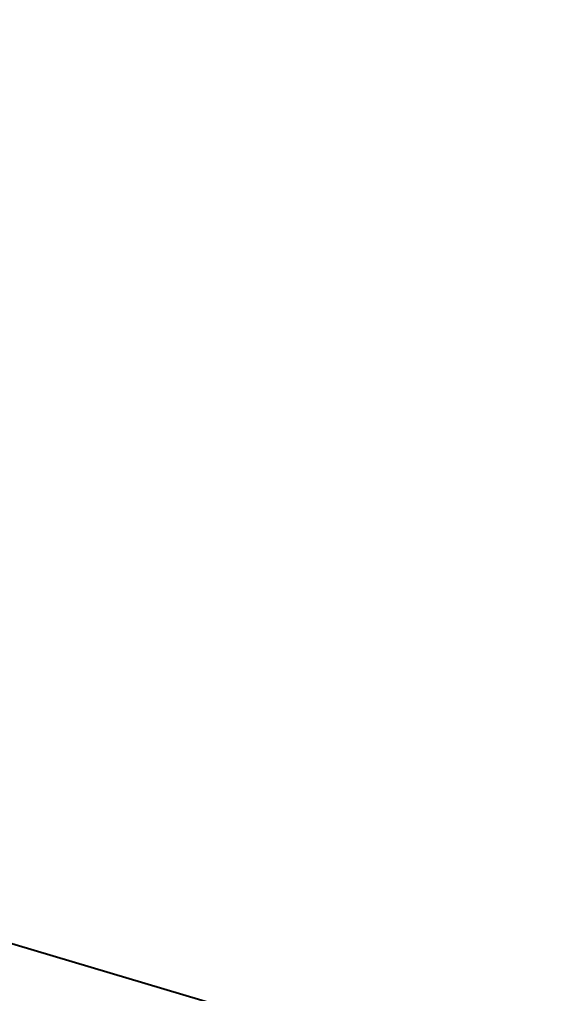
# Model space of a CAD drawing. Header units: millimetres. Extents: x 13669 to 217197, y -88248 to 24578.
# Drawn here: x 68319 to 68768, y -41569 to -40768 of the extents above; entities that cross this region are included whole.
import ezdxf

# ---------------------------------------------------------------- set-up
doc = ezdxf.new("R2010")
doc.units = ezdxf.units.MM
doc.layers.add('1', color=7, linetype='Continuous')
doc.styles.get("Standard").update_dxf_attribs({"font": 'arial.ttf'})
doc.dimstyles.new('DIMSTYLE24', dxfattribs={"dimtxt": 3.2, "dimasz": 1, "dimexe": 2.54, "dimexo": 0, "dimgap": 1.6, "dimtad": 1, "dimdec": 4, "dimzin": 0, "dimdsep": 46, "dimtxsty": 'Standard', "dimblk1": 'OPEN', "dimblk2": 'OPEN', "dimsah": 1, "dimcen": 0.09, "dimadec": 0, "dimazin": 0, "dimtfac": 1, "dimtdec": 4, "dimtmove": 0, "dimatfit": 3, "dimldrblk": 'OPEN', "dimfxl": 1, "dimtvp": 1, "dimtolj": 1, "dimtzin": 0, "dimarcsym": 0})
doc.dimstyles.new('ISO-25', dxfattribs={"dimtxt": 2.5, "dimasz": 2.5, "dimexe": 1.25, "dimexo": 0.625, "dimtad": 1, "dimtxsty": 'Standard', "dimcen": 2.5, "dimadec": 0, "dimazin": 0, "dimtfac": 1, "dimtmove": 0, "dimatfit": 3, "dimfxl": 1, "dimarcsym": 0})

# ---------------------------------------------------------------- blocks, each defined once
blk = doc.blocks.new('_OPEN')
at = {"color": 0, "linetype": 'ByBlock'}
for q in [(-3.128, 0.562), (-3.128, -0.562), (-3, 0)]:
    blk.add_line((0, 0), q, dxfattribs=at)
blk = doc.blocks.new('*D288')
at = {"layer": '1', "color": 0, "linetype": 'Continuous', "lineweight": -2, "transparency": 16777216}
blk.add_line((66642.62, -41825.25), (66526.7, -42216.11), dxfattribs=at)
blk.add_arc((66878.83, -41028.79), 1237.17, 253.50397, 39.92436, dxfattribs=at)
at = {"layer": 'Defpoints', "color": 0, "linetype": 'Continuous', "transparency": 16777216}
for p in [(68126.17, -36823), (69529.77, -38808.52), (67320.2, -40659.12), (66642.62, -41825.25), (67539.97, -42074.49)]:
    blk.add_point(p, dxfattribs=at)
at = {"layer": '1', "color": 0, "linetype": 'Continuous', "lineweight": -2, "transparency": 16777216, "xscale": 0.5, "yscale": 0.5, "zscale": 0.5}
for p, rotation in [((67827.28, -40234.42), 129.9359331024963), ((66527.06, -42214.89), 163.4923931750269)]:
    blk.add_blockref('_OPEN', p, dxfattribs=dict(at, rotation=rotation))
at = {"layer": '1', "color": 0, "linetype": 'Continuous', "transparency": 16777216, "insert": (68093.37, -41255.7), "char_height": 1.6, "attachment_point": 5, "rotation": 79.41763}
blk.add_mtext('\\A1;146°', dxfattribs=at)
blk = doc.blocks.new('*D291')
at = {"color": 0, "lineweight": -2, "transparency": 16777216}
for p, q in [((68094.97, -36934.91), (71100.11, -37827.13)), ((71070.45, -37922.63), (69891.75, -41892.69)), ((66859.35, -41096.69), (69864.48, -41988.91))]:
    blk.add_line(p, q, dxfattribs=at)
at = {"color": 0, "transparency": 16777216}
for points in [[(71054.47, -37917.89), (71086.43, -37927.38), (71098.91, -37826.77)], [(69875.77, -41887.95), (69907.73, -41897.43), (69863.29, -41988.55)]]:
    blk.add_solid(points, dxfattribs=at)
at = {"layer": 'Defpoints', "color": 0, "transparency": 16777216}
for p in [(68094.37, -36934.73), (66858.75, -41096.51), (69863.29, -41988.55)]:
    blk.add_point(p, dxfattribs=at)
at = {"color": 0, "transparency": 16777216, "insert": (70336.48, -39864.72), "char_height": 250, "attachment_point": 5, "rotation": 73.46392}
blk.add_mtext('4341,34', dxfattribs=at)

msp = doc.modelspace()

# ---------------------------------------------------------------- dimensions: what is measured, and where the dimension line sits
dim = msp.add_aligned_dim(p1=(68094.3747482, -36934.7274351), p2=(66858.7472795, -41096.5104442), distance=3134.1654015, dimstyle='ISO-25', override={"dimtxt": 250, "dimasz": 100})
dim.commit()
dim.dimension.update_dxf_attribs({"geometry": '*D291', "text_midpoint": (70336.4753982, -39864.7234613)})
at = {"layer": '1', "color": 7, "linetype": 'Continuous'}
dim = msp.add_angular_dim_2l(base=(67539.970122, -42074.4867966), line1=((66642.6207124, -41825.2450451), (68126.1743942, -36823.0030182)), line2=((67320.2042585, -40659.1239284), (69529.7727961, -38808.5225402)), dimstyle='DIMSTYLE24', override={"dimscale": 0.5, "dimdec": 0, "dimlfac": 65}, dxfattribs=at)
dim.commit()
dim.dimension.update_dxf_attribs({"geometry": '*D288', "text_midpoint": (68094.9567974, -41255.995933), "dimtype": 162})

doc.saveas('drawing.dxf')
